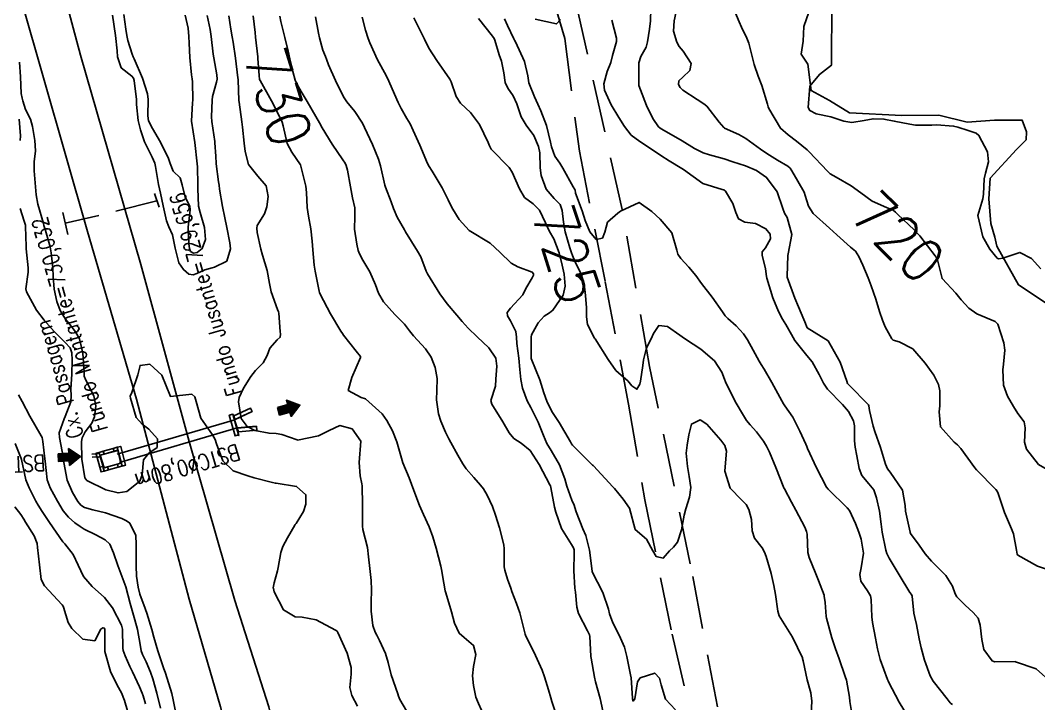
# Model space of a CAD drawing. Header units: metres. Extents: x 298520 to 308411, y 7433745 to 7450750.
# Drawn here: x 298852 to 298948.1, y 7450250.2 to 7450314.7 of the extents above; entities that cross this region are included whole.
import ezdxf
from ezdxf.enums import TextEntityAlignment as Align

# ---------------------------------------------------------------- set-up
doc = ezdxf.new("R2010")
doc.units = ezdxf.units.M
doc.header["$LTSCALE"] = 10
for name, pattern in [('CONTINUO', [0]), ('DASHED', [0.75, 0.5, -0.25]), ('TRACEJADO', [8.7, 8, -0.7])]:
    doc.linetypes.add(name, pattern=pattern)
for name, color, linetype in [('BUEIRO', 151, 'Continuous'), ('CAIXA', 45, 'Continuous'), ('Cotas', 45, 'Continuous'), ('Curvas de Nivel 1m', 11, 'Continuous'), ('Curvas de Nivel 5m', 15, 'Continuous'), ('Hidrografia', 140, 'Continuous'), ('Linha Férrea', 251, 'TRACKS'), ('Pórtico', 62, 'Continuous'), ('TEXTO', 45, 'Continuous'), ('TUBO', 45, 'Continuous'), ('Vias Secundárias', 230, 'DASHED')]:
    doc.layers.add(name, color=color, linetype=linetype)
doc.styles.add('ROMANS', font='romans', dxfattribs={"height": 0.2})
doc.styles.add('Style-STANDARD', font='STANDARD.shx')
doc.linetypes.add('TRACKS', pattern='A,0.15,[130,ltypeshp.shx,S=0.25,R=0,X=0,Y=0],0.15', length=0.3)

msp = doc.modelspace()

# ---------------------------------------------------------------- hatches: boundary and pattern name
at = {"layer": 'TEXTO'}
for points in [[(298876.283, 7450278.17), (298877.256, 7450278.456), (298877.135, 7450278.869), (298878.4, 7450278.407), (298877.586, 7450277.335), (298877.465, 7450277.747), (298876.491, 7450277.461)], [(298855.578, 7450273.819), (298856.591, 7450273.878), (298856.566, 7450274.307), (298857.694, 7450273.572), (298856.658, 7450272.711), (298856.633, 7450273.14), (298855.62, 7450273.082)]]:
    msp.add_hatch(color=256, dxfattribs=at).paths.add_polyline_path(points)

# ---------------------------------------------------------------- linework, layer by layer
at = {"layer": 'BUEIRO', "linetype": 'TRACEJADO', "flags": 128}
for points in [[(298858.766, 7450273.784), (298859.507, 7450273.833)], [(298858.786, 7450273.484), (298859.527, 7450273.534)]]:
    msp.add_lwpolyline(points, dxfattribs=at)
at = {"layer": 'BUEIRO', "linetype": 'CONTINUO'}
for points in [[(298872.623, 7450275.587, 731.791), (298872.076, 7450277.547, 731.788), (298871.739, 7450277.441, 731.779), (298872.285, 7450275.502, 731.764)], [(298873.883, 7450277.805, 730.538), (298873.733, 7450278.121, 730.538), (298872.174, 7450277.381, 731.454), (298872.269, 7450277.038, 731.454)], [(298874.301, 7450276.388, 730.321), (298872.492, 7450276.22, 731.441), (298872.593, 7450275.878, 731.438), (298874.333, 7450276.04, 730.321)]]:
    msp.add_polyline3d(points, close=True, dxfattribs=at)
for points in [[(298872.076, 7450277.547, 731.788), (298872.088, 7450277.539, 731.379), (298872.65, 7450275.526, 731.388), (298872.623, 7450275.587, 731.791)], [(298874.298, 7450276.418, 729.851), (298872.477, 7450276.249, 729.656), (298872.244, 7450277.017, 729.658), (298873.889, 7450277.793, 730.019), (298873.883, 7450277.805, 730.538)], [(298874.298, 7450276.418, 729.851), (298874.301, 7450276.388, 730.321)]]:
    msp.add_polyline3d(points, dxfattribs=at)
at = {"layer": 'CAIXA', "linetype": 'CONTINUO'}
for points in [[(298861.228, 7450274.148, 731.809), (298861.158, 7450274.424, 731.805), (298860.793, 7450274.321, 731.814), (298860.869, 7450274.05, 731.814)], [(298861.615, 7450272.657, 732), (298861.945, 7450272.742, 732.001), (298861.492, 7450274.51, 731.996), (298861.162, 7450274.425, 732.003)], [(298859.554, 7450273.551, 732.043), (298859.445, 7450273.941, 732.044), (298859.152, 7450273.859, 732.043), (298859.261, 7450273.469, 732.043)], [(298861.221, 7450274.136, 730.069), (298859.561, 7450273.686, 730.123), (298859.918, 7450272.493, 730.12), (298861.507, 7450272.941, 730.061)], [(298859.932, 7450272.183, 732.058), (298859.808, 7450272.626, 732.055), (298859.519, 7450272.545, 732.055), (298859.643, 7450272.102, 732.055)]]:
    msp.add_polyline3d(points, close=True, dxfattribs=at)
for points in [[(298859.519, 7450272.545, 732.055), (298859.261, 7450273.469, 732.043)], [(298859.451, 7450273.943, 731.823), (298859.84, 7450274.053, 731.82), (298859.914, 7450273.789, 731.82), (298859.517, 7450273.684, 731.823)], [(298859.856, 7450272.473, 732.058), (298859.554, 7450273.551, 732.043)], [(298859.84, 7450274.053, 731.82), (298860.793, 7450274.321, 731.814)], [(298859.914, 7450273.789, 731.82), (298860.869, 7450274.05, 731.814)], [(298859.856, 7450272.473, 731.798), (298860.241, 7450272.582, 731.77), (298860.322, 7450272.293, 731.77), (298859.937, 7450272.185, 731.792)], [(298860.241, 7450272.582, 731.77), (298861.179, 7450272.846, 731.788)], [(298860.322, 7450272.293, 731.77), (298861.26, 7450272.557, 731.788)], [(298861.608, 7450272.655, 731.792), (298861.26, 7450272.557, 731.788), (298861.179, 7450272.846, 731.788), (298861.527, 7450272.944, 731.792)]]:
    msp.add_polyline3d(points, dxfattribs=at)
at = {"layer": 'Curvas de Nivel 1m', "flags": 128}
for points, elevation in [([(298911.511, 7450315.79), (298911.507, 7450314.671), (298911.399, 7450313.878), (298911.202, 7450312.674), (298911.077, 7450312.186), (298910.579, 7450311.282), (298910.401, 7450310.683), (298910.391, 7450308.837), (298910.392, 7450308.682), (298910.403, 7450308.544), (298910.538, 7450308.138), (298911.109, 7450306.674), (298911.724, 7450305.448), (298912.252, 7450304.662), (298912.491, 7450304.456), (298913.651, 7450303.809), (298914.48, 7450303.323), (298915.662, 7450302.618), (298916.469, 7450302.205), (298917.071, 7450302), (298918.463, 7450301.623), (298919.251, 7450301.368), (298920.457, 7450300.967), (298921.496, 7450300.55), (298922.443, 7450299.884), (298923.442, 7450298.53), (298923.994, 7450296.938), (298924.156, 7450296.522), (298924.397, 7450296.1), (298924.84, 7450294.513), (298924.502, 7450292.665), (298924.462, 7450292.518), (298924.388, 7450290.573), (298924.373, 7450290.519), (298924.38, 7450290.471), (298925.108, 7450288.508), (298925.458, 7450287.666), (298925.97, 7450286.495), (298926.049, 7450286.262), (298926.275, 7450285.697), (298928.263, 7450284.47), (298929.405, 7450282.458), (298930.019, 7450280.648), (298930.103, 7450280.451), (298930.211, 7450280.313), (298932.057, 7450278.422), (298932.1, 7450278.339), (298932.178, 7450277.884), (298932.501, 7450276.417), (298932.667, 7450275.905), (298933.209, 7450274.409), (298933.69, 7450272.834), (298933.868, 7450272.402), (298934.11, 7450272.088), (298935.282, 7450270.388), (298935.53, 7450268.927), (298935.554, 7450268.385), (298936.005, 7450266.419), (298936.011, 7450266.38), (298936.042, 7450266.298), (298936.844, 7450265.181), (298937.412, 7450264.359), (298938.013, 7450263.677), (298939.36, 7450262.336), (298939.983, 7450261.334), (298940.25, 7450260.601), (298940.422, 7450260.323), (298941.196, 7450259.543), (298941.958, 7450258.851), (298942.431, 7450258.295), (298942.605, 7450257.632), (298942.768, 7450256.292), (298942.967, 7450255.348), (298943.734, 7450254.283), (298943.902, 7450254.208), (298943.982, 7450254.199), (298945.902, 7450254.204), (298945.96, 7450254.201), (298947.893, 7450253.538), (298949.37, 7450252.215)], 722), ([(298928.643, 7450316.47), (298928.615, 7450314.47), (298928.593, 7450312.47), (298928.573, 7450310.47), (298927.441, 7450309.6), (298926.543, 7450308.49), (298926.38, 7450306.492), (298926.518, 7450306.194), (298927.119, 7450305.879), (298928.51, 7450305.6), (298929.751, 7450305.204), (298930.502, 7450305.069), (298931.664, 7450305.27), (298932.508, 7450305.425), (298933.533, 7450305.384), (298934.505, 7450305.201), (298935.969, 7450304.91), (298936.5, 7450304.828), (298938.047, 7450304.807), (298938.5, 7450304.844), (298940.1, 7450304.733), (298940.498, 7450304.639), (298941.476, 7450304.315), (298942.245, 7450304.059), (298942.488, 7450303.848), (298943.311, 7450302.292), (298943.388, 7450301.366), (298943.104, 7450300.293), (298943.001, 7450299.738), (298942.918, 7450298.295), (298942.858, 7450297.856), (298942.403, 7450296.3), (298942.851, 7450294.295), (298943.52, 7450293.129), (298944.222, 7450292.281), (298944.352, 7450292.214), (298944.744, 7450292.274), (298946.358, 7450292.808), (298947.459, 7450292.239), (298948.343, 7450291.271)], 719), ([(298869.663, 7450315.17), (298869.924, 7450313.845), (298870.025, 7450313.166), (298870.218, 7450311.522), (298870.265, 7450311.163), (298870.549, 7450309.555), (298870.584, 7450309.159), (298870.54, 7450308.875), (298870.164, 7450307.527), (298870.121, 7450307.164), (298870.061, 7450305.611), (298870.075, 7450305.164), (298870.373, 7450303.263), (298870.388, 7450303.161), (298870.46, 7450301.888), (298870.495, 7450301.201), (298870.502, 7450301.159), (298870.735, 7450299.455), (298870.772, 7450299.155), (298870.818, 7450298.763), (298871.085, 7450297.15), (298871.317, 7450296.071), (298871.497, 7450295.149), (298871.797, 7450293.71), (298871.866, 7450293.145), (298871.501, 7450291.989), (298870.335, 7450291.405), (298870.132, 7450291.365), (298869.424, 7450291.169), (298868.677, 7450290.829), (298868.328, 7450290.696), (298867.911, 7450290.769), (298867.407, 7450291.194), (298866.968, 7450291.829), (298866.636, 7450293.206), (298866.372, 7450294.476), (298866.028, 7450295.214), (298865.818, 7450295.786), (298865.495, 7450297.219), (298865.246, 7450298.397), (298865.058, 7450299.224), (298864.767, 7450300.909), (298864.7, 7450301.228), (298864.459, 7450301.789), (298863.723, 7450303.237), (298863.36, 7450304.371), (298863.149, 7450305.244), (298862.99, 7450306.774), (298862.977, 7450307.245), (298862.755, 7450309.043), (298862.697, 7450309.249), (298862.555, 7450309.44), (298861.527, 7450310.23), (298861.186, 7450311.271), (298861.14, 7450311.833), (298861.003, 7450313.274), (298860.723, 7450315.177)], 732), ([(298867.583, 7450315.196), (298867.842, 7450313.954), (298867.929, 7450313.19), (298867.962, 7450312.564), (298868.028, 7450311.188), (298868.159, 7450309.576), (298868.221, 7450309.185), (298868.255, 7450308.899), (298868.287, 7450307.184), (298868.268, 7450306.931), (298868.182, 7450305.185), (298868.473, 7450303.18), (298868.718, 7450301.177), (298868.739, 7450300.889), (298868.768, 7450299.177), (298868.774, 7450298.83), (298868.845, 7450297.176), (298868.985, 7450296.586), (298869.408, 7450295.17), (298869.5, 7450294.035), (298869.184, 7450293.172), (298868.709, 7450292.817), (298868.349, 7450292.754), (298868.064, 7450292.898), (298867.972, 7450293.186), (298867.919, 7450293.627), (298867.864, 7450295.188), (298868.052, 7450296.838), (298868.006, 7450297.186), (298867.572, 7450298.036), (298867.306, 7450299.197), (298867.088, 7450299.848), (298866.445, 7450300.463), (298866.151, 7450301.213), (298865.99, 7450301.683), (298865.25, 7450303.222), (298864.492, 7450304.488), (298864.123, 7450305.234), (298864.052, 7450305.69), (298864.074, 7450307.234), (298864.007, 7450307.759), (298863.545, 7450309.24), (298862.755, 7450311.064), (298862.676, 7450311.249), (298862.576, 7450311.516), (298862.149, 7450312.817), (298862.071, 7450313.258), (298861.986, 7450313.876), (298861.777, 7450315.263)], 733), ([(298871.681, 7450315.144), (298871.885, 7450313.86), (298872.009, 7450313.139), (298872.092, 7450312.642), (298872.309, 7450311.134), (298872.545, 7450309.281), (298872.565, 7450309.13), (298872.568, 7450309.104), (298872.652, 7450307.129), (298872.666, 7450306.984), (298872.924, 7450305.126), (298872.98, 7450304.641), (298873.153, 7450303.123), (298873.248, 7450302.339), (298873.562, 7450301.119), (298874.442, 7450300.009), (298875.227, 7450299.102), (298875.421, 7450298.097), (298875.282, 7450297.101), (298875.046, 7450296.454), (298874.385, 7450295.336), (298874.333, 7450295.111), (298874.376, 7450294.679), (298874.728, 7450293.106), (298874.887, 7450292.566), (298875.327, 7450291.1), (298875.535, 7450289.883), (298875.693, 7450289.096), (298876.288, 7450287.413), (298876.385, 7450287.189), (298876.415, 7450287.088), (298876.538, 7450285.358), (298876.568, 7450285.085), (298876.541, 7450284.804), (298876.255, 7450284.563), (298875.561, 7450283.779), (298875.315, 7450283.099), (298874.942, 7450282.387), (298874.218, 7450281.664), (298873.78, 7450281.116), (298873.09, 7450280.015), (298872.674, 7450279.133), (298872.601, 7450278.72), (298872.848, 7450277.13), (298873.423, 7450276.389), (298874.152, 7450276.011), (298875.498, 7450275.748), (298876.149, 7450275.719), (298876.7, 7450275.633), (298878.143, 7450275.119), (298878.185, 7450275.111), (298880.148, 7450275.514), (298881.179, 7450276.004), (298882.157, 7450276.469), (298883.327, 7450276.175), (298884.143, 7450274.99), (298884.004, 7450272.992), (298884.104, 7450271.723), (298884.261, 7450270.988), (298884.289, 7450270.79), (298884.3, 7450268.988), (298884.298, 7450268.759), (298884.303, 7450266.987), (298884.357, 7450266.669), (298884.771, 7450264.983), (298884.892, 7450264.103), (298885, 7450262.98), (298885.119, 7450261.846), (298885.158, 7450260.978), (298885.143, 7450259.797), (298885.143, 7450258.978), (298885.297, 7450257.611), (298885.52, 7450256.976), (298885.653, 7450256.707), (298885.915, 7450256.189), (298886.488, 7450254.964), (298886.723, 7450254.133), (298887.022, 7450252.959), (298887.636, 7450251.173), (298887.716, 7450250.951), (298887.85, 7450250.647), (298888.451, 7450249.553)], 731), ([(298876.501, 7450315.091), (298876.616, 7450314.603), (298876.991, 7450313.084), (298877.295, 7450311.795), (298877.462, 7450311.077), (298877.751, 7450309.876), (298877.968, 7450309.069), (298878.136, 7450308.663), (298878.532, 7450307.976), (298879.086, 7450307.054), (298879.91, 7450305.645), (298880.239, 7450305.043), (298880.496, 7450304.557), (298881.435, 7450303.03), (298882.458, 7450301.548), (298882.669, 7450301.231), (298882.769, 7450301.015), (298882.886, 7450300.574), (298883.178, 7450299.009), (298883.375, 7450297.968), (298883.573, 7450297.002), (298883.598, 7450296.205), (298883.558, 7450295.002), (298883.772, 7450293.588), (298883.914, 7450292.997), (298884.026, 7450292.671), (298884.344, 7450292.087), (298885, 7450290.983), (298885.532, 7450289.767), (298885.823, 7450288.975), (298886.3, 7450288.138), (298887.369, 7450286.959), (298888.274, 7450286.028), (298888.744, 7450285.419), (298889.129, 7450284.937), (298890.245, 7450283.699), (298890.78, 7450282.915), (298891.171, 7450281.963), (298891.362, 7450280.909), (298891.323, 7450279.787), (298891.293, 7450278.909), (298891.49, 7450277.59), (298891.698, 7450276.905), (298892.152, 7450275.851), (298892.47, 7450275.219), (298892.648, 7450274.892), (298893.313, 7450273.694), (298893.796, 7450272.875), (298893.912, 7450272.674), (298894.108, 7450272.403), (298894.822, 7450271.591), (298895.458, 7450270.86), (298895.733, 7450270.499), (298896.083, 7450269.904), (298896.566, 7450268.845), (298896.872, 7450268.03), (298897.237, 7450266.838), (298897.639, 7450265.222), (298897.685, 7450264.833), (298897.695, 7450263.144), (298897.73, 7450262.833), (298897.99, 7450261.991), (298898.302, 7450261.151), (298898.421, 7450260.823), (298898.848, 7450259.703), (298899.166, 7450258.812), (298899.568, 7450257.166), (298899.657, 7450256.804), (298899.734, 7450256.616), (298899.918, 7450256.265), (298900.643, 7450254.793), (298901.263, 7450253.412), (298901.497, 7450252.784), (298901.864, 7450251.538), (298902.077, 7450250.778), (298902.173, 7450250.453), (298902.747, 7450248.771)], 729), ([(298879.868, 7450315.048), (298880.164, 7450313.48), (298880.241, 7450313.044), (298880.581, 7450311.894), (298880.819, 7450311.28), (298880.901, 7450311.035), (298881.093, 7450310.507), (298881.759, 7450309.028), (298882.528, 7450307.491), (298882.697, 7450307.189), (298882.83, 7450307.015), (298883.601, 7450306.091), (298884.296, 7450304.993), (298884.497, 7450304.607), (298885.266, 7450302.982), (298885.816, 7450301.62), (298886.015, 7450300.974), (298886.425, 7450299.139), (298886.469, 7450298.969), (298887.017, 7450297.569), (298887.247, 7450296.957), (298887.575, 7450296.133), (298888.265, 7450294.942), (298888.38, 7450294.757), (298889.514, 7450292.928), (298889.802, 7450292.383), (298890.334, 7450291.048), (298890.388, 7450290.919), (298890.455, 7450290.795), (298891.623, 7450288.907), (298892.299, 7450287.963), (298893.219, 7450286.886), (298893.706, 7450286.308), (298894.271, 7450285.65), (298895.135, 7450284.861), (298896.248, 7450283.824), (298896.881, 7450282.844), (298896.989, 7450282.078), (298896.907, 7450280.843), (298896.865, 7450280.185), (298896.436, 7450278.848), (298896.531, 7450278.504), (298897.56, 7450276.836), (298898.153, 7450275.789), (298898.58, 7450275.256), (298899.297, 7450274.813), (298900.133, 7450274.13), (298900.972, 7450272.791), (298902.003, 7450270.872), (298902.049, 7450270.78), (298902.091, 7450270.622), (298902.437, 7450268.776), (298902.544, 7450268.297), (298903.097, 7450266.769), (298904.028, 7450265.258), (298904.223, 7450264.955), (298904.287, 7450264.756), (298904.299, 7450264.475), (298904.248, 7450262.756), (298904.361, 7450261.138), (298904.413, 7450260.753), (298904.539, 7450259.331), (298904.696, 7450258.749), (298905.553, 7450257.111), (298905.724, 7450256.733), (298905.754, 7450256.565), (298905.868, 7450254.731), (298905.87, 7450254.698), (298905.901, 7450254.54), (298906.197, 7450252.727), (298906.302, 7450252.3), (298906.742, 7450250.721), (298906.986, 7450249.574)], 728), ([(298884.278, 7450314.993), (298884.605, 7450313.775), (298884.845, 7450312.987), (298885.009, 7450312.566), (298885.742, 7450310.978), (298886.551, 7450309.486), (298886.802, 7450308.966), (298887.323, 7450307.75), (298887.665, 7450306.953), (298887.947, 7450306.378), (298888.508, 7450305.445), (298888.8, 7450304.937), (298889.104, 7450304.323), (298889.719, 7450302.928), (298890.456, 7450301.192), (298890.602, 7450300.919), (298890.876, 7450300.486), (298891.825, 7450298.906), (298892.412, 7450297.778), (298892.695, 7450297.185), (298892.842, 7450296.893), (298893.435, 7450295.926), (298894.383, 7450294.87), (298896.365, 7450293.674), (298897.283, 7450292.841), (298898.343, 7450291.79), (298898.957, 7450291.439), (298900.334, 7450290.94), (298900.45, 7450290.799), (298900.454, 7450290.676), (298900.327, 7450290.422), (298899.725, 7450289.396), (298899.45, 7450288.813), (298898.29, 7450287.552), (298897.972, 7450287.149), (298898.012, 7450286.833), (298898.278, 7450286.358), (298898.797, 7450285.351), (298898.836, 7450284.821), (298898.868, 7450284.207), (298899.058, 7450282.818), (298899.16, 7450281.753), (298899.255, 7450280.814), (298899.4, 7450280.008), (298899.849, 7450278.805), (298900.184, 7450278.187), (298900.9, 7450276.793), (298901.404, 7450275.534), (298901.724, 7450274.784), (298902.133, 7450274.116), (298902.911, 7450272.772), (298903.417, 7450271.449), (298903.61, 7450270.765), (298904.08, 7450269.425), (298904.294, 7450268.975), (298904.366, 7450268.756), (298904.475, 7450268.346), (298905.115, 7450266.744), (298905.392, 7450266.096), (298905.751, 7450264.734), (298905.974, 7450262.75), (298905.974, 7450262.73), (298905.977, 7450262.715), (298905.992, 7450262.676), (298907.004, 7450260.72), (298907.53, 7450259.141), (298907.636, 7450258.713), (298907.94, 7450257.852), (298908.538, 7450256.704), (298909.038, 7450255.572), (298909.255, 7450254.696), (298909.611, 7450252.967), (298909.654, 7450252.692), (298909.796, 7450250.748), (298909.803, 7450250.691), (298909.851, 7450250.49), (298910.006, 7450250.688), (298910.261, 7450252.301), (298910.521, 7450252.68), (298911.888, 7450253.131), (298912.342, 7450252.655), (298912.507, 7450252.02), (298912.899, 7450250.65), (298913.843, 7450249.645)], 727), ([(298889.143, 7450314.935), (298889.714, 7450313.821), (298890.149, 7450312.924), (298890.585, 7450312.092), (298891.325, 7450310.912), (298892.547, 7450309.161), (298892.674, 7450308.898), (298893.163, 7450307.524), (298893.576, 7450306.884), (298894.072, 7450306.43), (298894.514, 7450306.011), (298895.347, 7450304.862), (298896.163, 7450303.168), (298896.29, 7450302.852), (298896.47, 7450302.543), (298898.148, 7450300.833), (298898.446, 7450300.387), (298899.115, 7450298.82), (298899.595, 7450297.992), (298900.409, 7450297.398), (298901.028, 7450296.794), (298901.584, 7450295.595), (298901.97, 7450294.784), (298902.372, 7450294.083), (298902.887, 7450292.772), (298903.167, 7450291.593), (298903.337, 7450290.765), (298903.445, 7450289.634), (298903.237, 7450288.766), (298902.289, 7450287.353), (298901.969, 7450287.101), (298901.447, 7450286.788), (298900.907, 7450286.163), (298900.265, 7450285.027), (298900.233, 7450284.8), (298900.233, 7450282.8), (298901.037, 7450280.792), (298901.428, 7450279.56), (298901.696, 7450278.785), (298902.178, 7450277.794), (298902.878, 7450276.773), (298903.951, 7450274.956), (298904.053, 7450274.761), (298904.141, 7450274.611), (298906.019, 7450272.731), (298906.075, 7450272.693), (298906.112, 7450272.662), (298907.95, 7450270.711), (298908.091, 7450270.527), (298908.902, 7450269.518), (298909.522, 7450268.688), (298910.043, 7450266.68), (298911.117, 7450265.757), (298911.705, 7450264.665), (298912.015, 7450264.128), (298912.691, 7450263.975), (298913.291, 7450264.647), (298913.66, 7450265.011), (298914.031, 7450265.473), (298914.427, 7450266.634), (298914.676, 7450268.019), (298914.823, 7450268.629), (298915.173, 7450269.713), (298915.301, 7450270.622), (298915.157, 7450271.678), (298914.983, 7450272.627), (298914.875, 7450273.885), (298914.955, 7450274.628), (298915.123, 7450275.596), (298915.352, 7450276.622), (298916.167, 7450277.003), (298916.808, 7450276.604), (298918.148, 7450275.09), (298918.506, 7450274.586), (298918.659, 7450274.061), (298918.547, 7450272.586), (298918.524, 7450272.17), (298919.026, 7450270.581), (298920.082, 7450269.476), (298920.537, 7450269.022), (298920.78, 7450268.559), (298921.015, 7450267.599), (298921.08, 7450266.554), (298921.326, 7450265.841), (298922.027, 7450264.952), (298922.268, 7450264.538), (298922.427, 7450264.126), (298922.874, 7450262.531), (298923.133, 7450261.377), (298923.294, 7450260.527), (298923.515, 7450258.967), (298923.646, 7450258.523), (298923.946, 7450258.03), (298924.899, 7450256.51), (298925.828, 7450254.576), (298925.855, 7450254.5), (298925.9, 7450254.274), (298926.289, 7450252.494), (298926.636, 7450251.264), (298926.736, 7450250.487), (298926.662, 7450249.308)], 726), ([(298897.704, 7450314.834), (298897.993, 7450314.215), (298898.594, 7450312.95), (298898.657, 7450312.819), (298898.742, 7450312.668), (298899.613, 7450310.81), (298899.902, 7450309.457), (298900.009, 7450308.805), (298900.53, 7450307.485), (298900.866, 7450306.797), (298901.144, 7450306.166), (298901.667, 7450304.788), (298902.059, 7450303.205), (298902.154, 7450302.783), (298902.464, 7450301.898), (298902.925, 7450301.24), (298903.227, 7450300.768), (298904.186, 7450298.994), (298904.355, 7450298.751), (298904.374, 7450298.703), (298904.42, 7450298.415), (298905.058, 7450296.743), (298905.316, 7450295.819), (298905.769, 7450294.736), (298906.373, 7450294.039), (298906.951, 7450294.148), (298907.186, 7450294.722), (298907.449, 7450295.663), (298908.401, 7450296.509), (298908.647, 7450296.706), (298910.411, 7450297.522), (298911.629, 7450296.668), (298912.396, 7450295.932), (298913.505, 7450294.649), (298913.995, 7450293.007), (298914.072, 7450292.643), (298914.349, 7450292.23), (298915.126, 7450291.414), (298915.758, 7450290.619), (298916.322, 7450289.873), (298917.318, 7450288.6), (298918.289, 7450287.215), (298918.536, 7450286.837), (298918.78, 7450286.583), (298919.588, 7450285.882), (298920.268, 7450285.115), (298920.653, 7450284.556), (298921.196, 7450283.603), (298921.742, 7450282.545), (298921.937, 7450282.251), (298922.226, 7450281.805), (298922.951, 7450280.533), (298923.899, 7450278.811), (298924.061, 7450278.521), (298924.181, 7450278.342), (298924.915, 7450277.253), (298925.317, 7450276.503), (298925.598, 7450275.939), (298926.145, 7450274.722), (298926.241, 7450274.489), (298926.312, 7450274.317), (298927.156, 7450272.48), (298928.095, 7450270.673), (298928.25, 7450270.468), (298930.067, 7450268.722), (298930.265, 7450268.447), (298930.856, 7450267.243), (298931.151, 7450266.433), (298931.372, 7450265.766), (298931.611, 7450264.426), (298931.367, 7450263.065), (298931.243, 7450262.431), (298931.348, 7450261.791), (298931.978, 7450260.884), (298932.253, 7450260.417), (298932.311, 7450260.075), (298932.394, 7450258.416), (298932.462, 7450257.898), (298932.737, 7450256.412), (298932.925, 7450255.398), (298933.181, 7450254.407), (298933.875, 7450252.507), (298933.918, 7450252.4), (298933.96, 7450252.311), (298934.968, 7450250.389), (298935.839, 7450248.949)], 724), ([(298900.613, 7450314.8), (298902.609, 7450314.361), (298903.013, 7450314.774)], 723), ([(298907.83, 7450314.718), (298908.295, 7450313.014), (298908.28, 7450312.713), (298907.913, 7450311.383), (298907.738, 7450310.718), (298907.417, 7450309.865), (298907.078, 7450308.725), (298907.159, 7450308.101), (298907.782, 7450306.717), (298908.505, 7450305.536), (298909.035, 7450304.702), (298909.666, 7450303.873), (298910.479, 7450303.274), (298911.394, 7450302.671), (298912.466, 7450301.941), (298913.265, 7450301.452), (298914.454, 7450300.739), (298914.603, 7450300.628), (298916.433, 7450299.313), (298918.259, 7450298.758), (298918.425, 7450298.701), (298918.567, 7450298.588), (298919.263, 7450297.429), (298919.551, 7450296.573), (298919.793, 7450295.965), (298920.394, 7450295.676), (298921.419, 7450295.523), (298922.388, 7450295.04), (298922.802, 7450294.536), (298922.808, 7450294.105), (298922.363, 7450293.236), (298922.047, 7450292.853), (298922.047, 7450292.543), (298922.34, 7450291.251), (298922.446, 7450290.539), (298922.474, 7450290.395), (298923.053, 7450288.532), (298923.566, 7450287.251), (298923.938, 7450286.523), (298924.278, 7450286.01), (298924.816, 7450285.06), (298925.117, 7450284.507), (298926.242, 7450283.08), (298926.757, 7450282.485), (298927.417, 7450281.282), (298927.816, 7450280.474), (298928.205, 7450279.924), (298929.614, 7450278.456), (298930.176, 7450277.796), (298930.649, 7450276.924), (298930.735, 7450276.441), (298930.745, 7450275.037), (298930.806, 7450274.44), (298930.958, 7450273.611), (298931.174, 7450272.434), (298931.429, 7450271.753), (298932.099, 7450270.991), (298932.588, 7450270.415), (298932.837, 7450269.657), (298933.103, 7450268.41), (298933.274, 7450267.185), (298933.373, 7450266.407), (298933.694, 7450264.736), (298933.794, 7450264.402), (298934.016, 7450263.962), (298934.977, 7450262.39), (298935.977, 7450260.74), (298936.124, 7450260.528), (298936.185, 7450260.377), (298936.354, 7450258.772), (298936.442, 7450258.373), (298936.598, 7450257.715), (298936.845, 7450256.366), (298937.052, 7450255.501), (298937.346, 7450254.358), (298937.88, 7450252.853), (298938.173, 7450252.347), (298939.505, 7450250.685), (298939.79, 7450250.331), (298939.852, 7450250.265), (298940.014, 7450250.166)], 723), ([(298913.872, 7450315.394), (298913.714, 7450314.643), (298913.655, 7450313.696), (298913.982, 7450312.639), (298914.201, 7450312.248), (298914.585, 7450311.806), (298915.323, 7450310.622), (298915.202, 7450309.985), (298914.554, 7450309.343), (298914.177, 7450309.007), (298914.137, 7450308.636), (298914.28, 7450308.374), (298914.538, 7450308.114), (298915.912, 7450307.233), (298916.525, 7450306.841), (298916.802, 7450306.607), (298917.986, 7450305.11), (298918.411, 7450304.591), (298918.492, 7450304.536), (298919.843, 7450303.926), (298920.483, 7450303.553), (298921.865, 7450302.546), (298922.469, 7450302.141), (298923.479, 7450301.514), (298924.457, 7450300.942), (298924.684, 7450300.745), (298924.844, 7450300.514), (298925.4, 7450299.544), (298925.986, 7450298.497), (298926.107, 7450298.182), (298926.41, 7450297.173), (298926.851, 7450296.486), (298928.382, 7450295.093), (298929.081, 7450294.463), (298930.362, 7450293.314), (298930.83, 7450292.915), (298931.171, 7450292.438), (298931.527, 7450291.614), (298932.024, 7450290.425), (298932.322, 7450289.661), (298932.76, 7450288.415), (298933.108, 7450287.229), (298933.38, 7450286.409), (298933.657, 7450285.787), (298934.266, 7450284.665), (298934.411, 7450284.544), (298934.974, 7450284.389), (298936.253, 7450283.7), (298937.404, 7450282.358), (298938.222, 7450281.218), (298938.684, 7450280.345), (298938.81, 7450279.738), (298938.811, 7450278.344), (298938.749, 7450277.773), (298938.852, 7450276.343), (298940.149, 7450274.9), (298940.471, 7450274.65), (298940.778, 7450274.32), (298942.116, 7450272.487), (298942.276, 7450272.298), (298944.095, 7450270.444), (298944.216, 7450270.279), (298944.298, 7450270.069), (298944.895, 7450268.272), (298945.566, 7450266.747), (298945.751, 7450266.263), (298946.028, 7450264.731), (298946.099, 7450264.334), (298946.158, 7450264.258), (298948.008, 7450263.22), (298949.511, 7450262.704)], 721), ([(298851.937, 7450310.75), (298852.027, 7450309.378), (298852.098, 7450307.808), (298852.175, 7450307.375), (298852.243, 7450307.097), (298852.512, 7450306.284), (298852.962, 7450305.365), (298853.17, 7450304.686), (298853.393, 7450303.361), (298853.441, 7450302.382), (298853.331, 7450301.361), (298853.306, 7450300.499), (298853.411, 7450299.36), (298853.52, 7450298.255), (298853.679, 7450297.357), (298854.188, 7450295.548), (298854.241, 7450295.351), (298854.376, 7450294.879), (298854.84, 7450293.345), (298854.935, 7450292.756), (298855.07, 7450291.343), (298855.126, 7450290.541), (298855.207, 7450289.341), (298855.451, 7450288.183), (298855.761, 7450287.335), (298856.275, 7450286.509), (298856.811, 7450285.865), (298857.213, 7450285.316), (298857.597, 7450284.65), (298857.913, 7450283.305), (298858.052, 7450281.466), (298858.05, 7450281.302), (298858.056, 7450281.147), (298858.207, 7450280.747), (298858.958, 7450279.292), (298859.129, 7450278.34), (298859.026, 7450277.291), (298858.755, 7450276.696), (298858.149, 7450275.872), (298857.861, 7450275.304), (298857.802, 7450274.968), (298857.815, 7450273.305), (298858.097, 7450271.558), (298858.301, 7450271.298), (298860.084, 7450270.416), (298861.234, 7450270.116), (298862.083, 7450270.263), (298863.284, 7450271.242), (298863.512, 7450271.829), (298863.651, 7450273.237), (298864.129, 7450273.859), (298864.946, 7450274.41), (298864.955, 7450275.222), (298864.152, 7450276.151), (298863.514, 7450276.598), (298862.953, 7450277.248), (298862.401, 7450279.046), (298862.397, 7450279.257), (298862.549, 7450279.607), (298863.091, 7450281.247), (298863.32, 7450282.146), (298864.228, 7450282.252), (298865.364, 7450281.218), (298866.193, 7450279.21), (298868.195, 7450279.432), (298868.472, 7450279.177), (298868.608, 7450278.754), (298869.063, 7450277.171), (298870.147, 7450275.612), (298870.394, 7450275.157), (298870.543, 7450274.752), (298871.121, 7450273.15), (298872.109, 7450272.216), (298873.494, 7450271.727), (298874.099, 7450271.53), (298875.821, 7450271.093), (298876.092, 7450271.039), (298876.152, 7450271.03), (298878.09, 7450270.74), (298878.974, 7450269.948), (298878.959, 7450269.057), (298878.747, 7450268.375), (298878.045, 7450267.229), (298877.969, 7450267.146), (298877.909, 7450267.071), (298877.223, 7450265.886), (298876.794, 7450265.082), (298876.602, 7450264.499), (298876.345, 7450263.087), (298876.3, 7450262.786), (298875.981, 7450261.642), (298875.891, 7450261.174), (298875.901, 7450261.091), (298875.97, 7450260.783), (298876.846, 7450259.081), (298877.943, 7450258.427), (298878.617, 7450258.386), (298879.94, 7450258.146), (298881.773, 7450257.174), (298881.924, 7450257.068), (298881.953, 7450257.02), (298881.983, 7450256.958), (298882.858, 7450255.01), (298883.237, 7450253.659), (298883.228, 7450253.007), (298883.102, 7450251.77), (298883.298, 7450251.006), (298883.843, 7450250.014)], 732), ([(298851.906, 7450305.379), (298852.037, 7450303.819), (298852.004, 7450303.377)], 733), ([(298851.987, 7450296.964), (298852.387, 7450295.743), (298852.488, 7450295.369), (298852.509, 7450295.241), (298852.557, 7450293.368), (298852.571, 7450293.156), (298852.763, 7450291.366), (298852.753, 7450290.941), (298852.538, 7450289.368), (298852.588, 7450289.088), (298853.542, 7450287.357), (298854.274, 7450286.434), (298855.209, 7450285.341), (298856.253, 7450284.297), (298856.723, 7450283.799), (298856.871, 7450283.321), (298856.911, 7450282.642), (298856.886, 7450281.32), (298856.776, 7450279.898), (298856.798, 7450279.321), (298856.791, 7450278.714), (298856.262, 7450277.329), (298856.161, 7450277.123), (298855.693, 7450275.789), (298855.719, 7450275.334), (298856.079, 7450273.375), (298856.088, 7450273.33), (298856.118, 7450272.989), (298856.438, 7450271.325), (298856.937, 7450270.173), (298857.454, 7450269.309), (298857.727, 7450268.963), (298858.065, 7450268.741), (298858.843, 7450268.511), (298860.057, 7450268.248), (298861.592, 7450267.723), (298862.047, 7450267.503), (298862.357, 7450267.255), (298862.903, 7450266.118), (298862.957, 7450265.246), (298862.948, 7450264.182), (298862.938, 7450263.246), (298862.976, 7450262.257), (298863.125, 7450261.243), (298863.304, 7450260.578), (298863.805, 7450259.232), (298863.843, 7450259.123), (298863.948, 7450258.771), (298864.437, 7450257.225), (298864.629, 7450256.516), (298864.984, 7450255.219), (298865.563, 7450253.537), (298865.676, 7450253.212), (298865.874, 7450252.604), (298866.304, 7450251.205), (298866.446, 7450250.604), (298866.733, 7450249.201)], 733), ([(298851.828, 7450279.375), (298852.184, 7450278.756), (298852.914, 7450277.362), (298853.987, 7450275.509), (298854.065, 7450275.351), (298854.139, 7450274.985), (298854.33, 7450273.348), (298854.349, 7450273.118), (298854.564, 7450271.345), (298854.829, 7450270.599), (298855.524, 7450269.335), (298856.064, 7450268.441), (298856.565, 7450267.829), (298857.175, 7450267.313), (298857.675, 7450266.941), (298858.037, 7450266.711), (298859.145, 7450266.176), (298860.027, 7450265.695), (298860.449, 7450265.276), (298860.805, 7450264.482), (298861.222, 7450263.268), (298861.973, 7450261.26), (298862.379, 7450259.675), (298862.5, 7450259.252), (298862.835, 7450258.14), (298863.067, 7450257.243), (298863.34, 7450255.81), (298863.428, 7450255.237), (298863.546, 7450254.882), (298863.893, 7450254.198), (298864.302, 7450253.226), (298864.514, 7450252.583), (298864.895, 7450251.22), (298865.235, 7450249.82)], 734), ([(298851.511, 7450268.822), (298852.06, 7450268.094), (298852.337, 7450267.657), (298852.509, 7450267.373), (298853.332, 7450266.062), (298853.607, 7450265.356), (298853.644, 7450264.981), (298853.84, 7450263.352), (298853.982, 7450261.969), (298854.281, 7450261.347), (298855.955, 7450259.567), (298856.059, 7450259.434), (298856.105, 7450259.328), (298856.528, 7450257.91), (298856.879, 7450257.316), (298857.918, 7450256.328), (298859.043, 7450256.162), (298859.613, 7450257.283), (298859.813, 7450257.402), (298859.934, 7450257.367), (298859.991, 7450257.279), (298860.001, 7450257.21), (298859.997, 7450255.279), (298860.006, 7450255.175), (298860.514, 7450253.274), (298861.143, 7450251.988), (298861.556, 7450251.263), (298861.846, 7450250.544), (298862.129, 7450249.548)], 736)]:
    msp.add_lwpolyline(points, dxfattribs=dict(at, elevation=elevation))
at = {"layer": 'Curvas de Nivel 5m', "flags": 128}
for points, elevation in [([(298919.294, 7450315.919), (298919.864, 7450314.571), (298920.094, 7450314.053), (298920.597, 7450313.012), (298920.776, 7450312.558), (298920.853, 7450312.295), (298921.29, 7450310.553), (298921.665, 7450309.44), (298921.994, 7450308.545), (298922.525, 7450306.797), (298922.608, 7450306.539), (298922.675, 7450306.385), (298923.778, 7450304.527), (298924.487, 7450303.894), (298925.283, 7450303.31), (298926.29, 7450302.493), (298926.378, 7450302.398), (298926.471, 7450302.295), (298928.188, 7450300.473), (298928.449, 7450300.231), (298929.004, 7450299.902), (298930.432, 7450299.077), (298931.332, 7450298.431), (298932.415, 7450297.644), (298933.775, 7450297.041), (298934.407, 7450296.794), (298934.617, 7450296.609), (298934.827, 7450296.394), (298936.382, 7450294.951), (298936.923, 7450294.364), (298938.354, 7450292.484), (298938.45, 7450292.349), (298938.598, 7450292.1), (298939.011, 7450290.343), (298940.312, 7450288.95), (298940.823, 7450288.322), (298941.53, 7450287.546), (298942.29, 7450287.031), (298944.032, 7450286.283), (298944.279, 7450286.04), (298944.846, 7450284.274), (298944.924, 7450283.595), (298944.817, 7450282.274), (298944.762, 7450281.74), (298944.809, 7450280.274), (298945.204, 7450279.264), (298945.768, 7450278.264), (298946.176, 7450277.612), (298946.752, 7450276.834), (298946.853, 7450276.25), (298946.794, 7450274.895), (298946.971, 7450274.248), (298948.121, 7450272.796), (298949.166, 7450272.219)], 720), ([(298873.987, 7450315.116), (298874.165, 7450313.549), (298874.212, 7450313.114), (298874.423, 7450311.263), (298874.439, 7450311.111), (298874.549, 7450309.488), (298874.597, 7450309.109), (298874.638, 7450309.013), (298875.73, 7450307.098), (298876.508, 7450305.577), (298876.663, 7450305.246), (298876.73, 7450305.087), (298876.824, 7450304.76), (298877.21, 7450303.079), (298877.648, 7450302.255), (298878.453, 7450301.06), (298878.953, 7450299.055), (298879.024, 7450298.453), (298879.087, 7450297.053), (298879.212, 7450296.234), (298879.427, 7450295.05), (298879.546, 7450293.868), (298879.617, 7450293.047), (298879.765, 7450291.62), (298879.854, 7450291.045), (298880.21, 7450289.145), (298880.242, 7450289.041), (298880.31, 7450288.869), (298881.302, 7450287.03), (298882.267, 7450285.394), (298882.41, 7450285.163), (298882.517, 7450285.016), (298883.729, 7450283.509), (298884.112, 7450282.992), (298884.129, 7450282.889), (298883.32, 7450281.003), (298882.97, 7450279.778), (298884.194, 7450279.138), (298884.585, 7450278.986), (298886.172, 7450277.584), (298886.616, 7450276.965), (298887.137, 7450275.976), (298887.564, 7450274.956), (298888.113, 7450272.95), (298888.716, 7450271.557), (298888.935, 7450270.937), (298889.239, 7450270.087), (298889.68, 7450268.926), (298890.06, 7450268.073), (298890.619, 7450266.914), (298890.959, 7450265.985), (298891.262, 7450264.908), (298891.703, 7450263.206), (298891.768, 7450262.902), (298891.984, 7450261.622), (298892.123, 7450260.899), (298892.173, 7450260.696), (298892.698, 7450258.893), (298892.992, 7450257.834), (298893.446, 7450256.885), (298893.919, 7450256.48), (298894.781, 7450255.736), (298894.993, 7450254.864), (298894.785, 7450253.76), (298894.688, 7450252.868), (298894.793, 7450251.942), (298895.013, 7450250.863), (298895.25, 7450250.262), (298895.834, 7450248.985)], 730), ([(298895.259, 7450314.864), (298896.597, 7450313.224), (298896.742, 7450312.996), (298896.794, 7450312.847), (298897.204, 7450311.465), (298897.436, 7450310.837), (298897.643, 7450309.748), (298897.783, 7450308.831), (298898.019, 7450308.309), (298898.531, 7450307.591), (298898.883, 7450306.816), (298899.281, 7450305.588), (298899.769, 7450304.811), (298900.488, 7450303.836), (298900.933, 7450302.795), (298901.043, 7450302.219), (298901.076, 7450300.794), (298901.166, 7450300.068), (298901.643, 7450298.788), (298902.414, 7450297.895), (298902.965, 7450297.328), (298903.152, 7450296.769), (298903.276, 7450295.651), (298903.436, 7450294.764), (298903.887, 7450293.23), (298904.045, 7450292.755), (298904.117, 7450292.52), (298904.345, 7450291.971), (298904.947, 7450290.744), (298905.221, 7450289.84), (298905.358, 7450288.739), (298905.445, 7450287.585), (298905.449, 7450286.738), (298905.548, 7450286.014), (298906.217, 7450284.731), (298906.262, 7450284.666), (298907.487, 7450282.717), (298908.223, 7450281.673), (298908.74, 7450281.224), (298909.361, 7450280.693), (298909.733, 7450280.212), (298910.205, 7450279.896), (298910.497, 7450280.388), (298910.559, 7450280.677), (298910.772, 7450282.13), (298910.83, 7450282.674), (298911.126, 7450283.795), (298911.555, 7450284.667), (298911.786, 7450285.146), (298912.275, 7450285.912), (298913.105, 7450285.821), (298914.267, 7450285), (298914.476, 7450284.848), (298914.801, 7450284.632), (298916.249, 7450283.668), (298917.521, 7450282.597), (298918.222, 7450281.516), (298918.467, 7450280.838), (298918.572, 7450280.586), (298918.957, 7450279.827), (298919.587, 7450278.576), (298920.173, 7450277.579), (298920.565, 7450276.962), (298920.889, 7450276.559), (298921.487, 7450275.881), (298922.148, 7450275.005), (298922.432, 7450274.537), (298922.715, 7450273.953), (298923.309, 7450272.528), (298924.094, 7450270.612), (298924.119, 7450270.546), (298924.134, 7450270.519), (298924.811, 7450269.24), (298925.227, 7450268.503), (298926.049, 7450266.901), (298926.228, 7450266.488), (298926.288, 7450266.24), (298926.348, 7450264.487), (298926.466, 7450264.036), (298927.114, 7450262.479), (298927.358, 7450261.851), (298927.88, 7450260.471), (298927.897, 7450260.396), (298927.966, 7450259.797), (298928.086, 7450258.469), (298928.115, 7450258.304), (298928.601, 7450256.463), (298928.956, 7450255.416), (298929.291, 7450254.456), (298929.878, 7450252.804), (298929.981, 7450252.448), (298930.266, 7450250.853), (298930.314, 7450250.443), (298930.525, 7450249.125)], 725), ([(298851.534, 7450274.776), (298852.088, 7450273.371), (298852.121, 7450273.265), (298852.542, 7450271.366), (298852.841, 7450270.606), (298853.478, 7450269.356), (298853.687, 7450268.974), (298854.063, 7450268.383), (298854.756, 7450267.343), (298856.025, 7450265.498), (298856.106, 7450265.411), (298856.209, 7450265.327), (298857.001, 7450264.303), (298857.49, 7450263.308), (298857.987, 7450262.235), (298858.784, 7450261.292), (298859.963, 7450260.263), (298860.72, 7450259.272), (298861.565, 7450257.635), (298861.663, 7450257.263), (298861.687, 7450255.481), (298861.715, 7450255.262), (298861.898, 7450254.758), (298862.366, 7450253.731), (298862.593, 7450253.249), (298863.262, 7450251.839), (298863.522, 7450251.235), (298863.61, 7450250.993), (298863.843, 7450250.239)], 735)]:
    msp.add_lwpolyline(points, dxfattribs=dict(at, elevation=elevation))
at = {"layer": 'Hidrografia'}
msp.add_lwpolyline([(298926.452, 7450315.476), (298925.978, 7450314.122), (298925.91, 7450312.735), (298925.706, 7450311.516), (298926.35, 7450310.569), (298926.656, 7450308.081), (298928.384, 7450307.133), (298930.282, 7450305.983), (298935.229, 7450305.712), (298938.719, 7450305.746), (298941.396, 7450305.103), (298943.971, 7450305.272), (298946.581, 7450305.272), (298946.987, 7450304.189), (298946.953, 7450303.444), (298946.038, 7450302.531), (298943.54, 7450299.803), (298943.439, 7450297.874), (298943.608, 7450295.539), (298943.981, 7450294.253), (298944.184, 7450293.407), (298946.221, 7450289.737), (298949.677, 7450287.469)], dxfattribs=at)
at = {"layer": 'Linha Férrea', "flags": 128}
msp.add_lwpolyline([(298729.261, 7450749.95), (298734.809, 7450730.65), (298742.343, 7450703.451), (298750.119, 7450676.237), (298757.889, 7450649.199), (298765.189, 7450623.712), (298769.985, 7450606.424), (298776.494, 7450583.287), (298783.055, 7450560.248), (298788.164, 7450542.214), (298793.821, 7450521.584), (298798.125, 7450506.606), (298804.386, 7450484.418), (298809.295, 7450466.837), (298814.551, 7450448.858), (298819.559, 7450431.225), (298826.267, 7450408.649), (298831.926, 7450389.314), (298837.135, 7450370.779), (298842.092, 7450352.398), (298847.802, 7450331.823), (298852.149, 7450316.412), (298858.34, 7450294.769), (298862.969, 7450278.965), (298867.952, 7450260.088), (298870.924, 7450249.95), (298873.722, 7450238.982), (298878.355, 7450222.697), (298882.025, 7450210.358), (298885.603, 7450197.651), (298890.189, 7450181.049), (298894.637, 7450166.006), (298898.995, 7450149.812), (298904.361, 7450131.79), (298908.122, 7450117.709), (298911.93, 7450103.946), (298916.104, 7450089.039), (298920.554, 7450073.399), (298923.212, 7450064.319), (298926.468, 7450052.577), (298930.321, 7450038.956), (298934.723, 7450023.223), (298938.252, 7450011.622), (298941.509, 7449999.193), (298944.399, 7449989.651), (298947.701, 7449977.682), (298952.335, 7449961.49), (298956.967, 7449946.581), (298961.92, 7449929.017), (298965.909, 7449915.258), (298970.082, 7449900.905), (298973.936, 7449887.787), (298977.788, 7449874.853), (298981.549, 7449862.469), (298986.366, 7449847.197), (298989.852, 7449836.37), (298994.575, 7449822.337), (298999.437, 7449807.292), (299004.068, 7449794.269), (299008.7, 7449781.657), (299013.057, 7449770.328), (299018.285, 7449757.718), (299022.322, 7449748.037), (299026.817, 7449737.63), (299031.861, 7449726.852), (299036.814, 7449716.896), (299043.096, 7449705.205), (299047.821, 7449696.534), (299054.335, 7449685.572), (299060.664, 7449675.852), (299069.469, 7449663.104), (299077.541, 7449652.872), (299085.429, 7449643.336), (299089.832, 7449637.784), (299098.728, 7449628.561), (299107.993, 7449618.793), (299117.442, 7449610.031), (299127.077, 7449601.223), (299138.453, 7449591.782), (299150.409, 7449582.651), (299162.779, 7449573.982), (299174.004, 7449567.002), (299185.962, 7449560.295), (299199.698, 7449553.222), (299213.253, 7449547.024), (299227.033, 7449541.5), (299241.999, 7449536.525), (299258.424, 7449531.831), (299277.224, 7449527.814), (299295.935, 7449525.032), (299311.589, 7449523.57), (299326.876, 7449522.883), (299340.975, 7449522.747), (299353.572, 7449523.111), (299369.274, 7449524.069), (299382.826, 7449525.211), (299396.609, 7449526.717), (299414.178, 7449529.501), (299430.969, 7449532.603), (299440.142, 7449534.839), (299451.094, 7449537.487), (299469.666, 7449542.917), (299486.963, 7449547.755), (299510.376, 7449554.83), (299531.414, 7449561.037), (299544.903, 7449564.894), (299559.186, 7449569.068), (299590.197, 7449576.665), (299616.417, 7449582.259), (299645.03, 7449585.805), (299675.251, 7449587.635), (299705.522, 7449586.259), (299732.882, 7449582.825), (299762.581, 7449576.088), (299791.888, 7449566.944), (299816.217, 7449556.896), (299840.774, 7449544.781), (299859.676, 7449534.387), (299878.529, 7449521.308), (299897.376, 7449507.135), (299919.538, 7449486.991), (299927.658, 7449478.626), (299947.133, 7449456.962), (299961.499, 7449437.961), (299971.137, 7449424.784), (299981.869, 7449408.322), (299997.595, 7449383.682), (300016.228, 7449354.96), (300035.864, 7449324.687), (300055.136, 7449295.587), (300073.232, 7449268.397), (300085.868, 7449249.95), (300089.501, 7449244.778), (300101.211, 7449227.647), (300111.197, 7449214.14), (300124.752, 7449194.736), (300135.909, 7449179.759), (300148.296, 7449162.129), (300160.805, 7449144.566), (300173.129, 7449128.481), (300185.523, 7449112.088), (300198.402, 7449095.758), (300207.462, 7449083.98), (300220.094, 7449068.515), (300233.468, 7449051.744), (300246.778, 7449035.349), (300263.478, 7449015.076), (300277.526, 7448998.444), (300292.814, 7448981.501), (300306.688, 7448964.856), (300324.623, 7448944.393), (300340.398, 7448926.517), (300357.9, 7448907.843), (300372.755, 7448891.817), (300392.041, 7448871.054), (300410.717, 7448852.066), (300427.475, 7448834.137), (300439.245, 7448822.858), (300454.898, 7448806.525), (300473.448, 7448788.164), (300493.111, 7448768.808), (300511.705, 7448749.95), (300518.198, 7448743.612), (300525.672, 7448735.984), (300530.889, 7448730.361), (300538.141, 7448723.284), (300543.771, 7448717.624), (300548.924, 7448711.903), (300554.778, 7448706.093), (300562.444, 7448698.573), (300570.483, 7448690.198), (300580.06, 7448680.508), (300590.013, 7448670.628), (300599.102, 7448661.391), (300608.565, 7448651.702), (300616.68, 7448643.32), (300625.581, 7448633.859), (300633.62, 7448625.859), (300641.21, 7448617.858), (300649.582, 7448609.897), (300659.386, 7448599.72), (300667.387, 7448591.231), (300676.098, 7448582.784), (300683.871, 7448574.669), (300691.725, 7448567.153), (300703.33, 7448554.876), (300711.744, 7448546.351), (300718.093, 7448539.767), (300726.506, 7448530.983), (300733.153, 7448523.695), (300741.152, 7448514.418), (300747.426, 7448507.242), (300750.054, 7448504.018), (300758.169, 7448493.99), (300764.854, 7448485.238), (300772.251, 7448475.55), (300781.114, 7448462.855), (300788.178, 7448452.147), (300795.99, 7448439.115), (300802.712, 7448427.661), (300809.137, 7448414.665), (300814.959, 7448402.42), (300819.763, 7448391.601), (300824.722, 7448378.533), (300829.079, 7448366.59), (300833.249, 7448353.858), (300836.592, 7448342.438), (300839.822, 7448330.572), (300842.678, 7448317.912), (300845.758, 7448304.202), (300848.387, 7448291.169), (300849.927, 7448279.903), (300851.843, 7448266.756), (300852.632, 7448254.174), (300852.974, 7448249.95), (300853.718, 7448237.64), (300853.896, 7448226.066), (300854.164, 7448215.145), (300853.836, 7448203.832), (300853.598, 7448192.905), (300852.795, 7448182.25), (300851.991, 7448170.79), (300850.801, 7448159.302), (300849.223, 7448146.768), (300848.151, 7448135.486), (300846.96, 7448124.114), (300845.442, 7448113.546), (300844.222, 7448102.204), (300842.288, 7448090.385), (300840.978, 7448078.33), (300839.608, 7448068.386), (300838.209, 7448056.39), (300836.541, 7448045.166), (300835.023, 7448032.665), (300833.535, 7448020.341), (300832.284, 7448009.205), (300831.094, 7447998.637), (300829.874, 7447985.926), (300828.432, 7447973.713), (300826.546, 7447955.639), (300825.162, 7447943.391), (300824.986, 7447942.247), (300823.836, 7447930.96), (300822.657, 7447919.829), (300821.593, 7447909.075), (300820.243, 7447895.408), (300819.533, 7447885.934), (300818.679, 7447872.07), (300818.298, 7447858.799), (300817.927, 7447851.916), (300817.786, 7447841.862), (300817.933, 7447833.489), (300818.516, 7447815.843), (300820.361, 7447795.876), (300822.449, 7447776.733), (300825.922, 7447758.996), (300827.722, 7447750.217), (300828.687, 7447743.229), (300830.467, 7447731.539), (300833.751, 7447711.152), (300838.977, 7447681.969), (300842.161, 7447664.851), (300846.249, 7447643.566), (300856.898, 7447587.933), (300861.3, 7447564.706), (300863.731, 7447552.015), (300867.081, 7447534.8), (300870.251, 7447518.153), (300879.139, 7447471.406), (300882.717, 7447452.426), (300886.196, 7447433.436), (300890.621, 7447408.952), (300893.065, 7447393.996), (300894.895, 7447382.534), (300896.018, 7447374.923), (300897.056, 7447367.88), (300898.671, 7447355.202), (300899.884, 7447344.173), (300901.155, 7447328.57), (300902.425, 7447306.17), (300902.632, 7447290.927), (300902.643, 7447274.906), (300901.209, 7447249.806), (300899.894, 7447235.454), (300897.424, 7447214.973), (300896.24, 7447207.108, -0.017609), (300893.245, 7447191.067), (300890.79, 7447180.008), (300886.347, 7447162.337), (300883.122, 7447151.267), (300877.521, 7447133.871), (300873.858, 7447123.752), (300865.532, 7447103.056), (300859.822, 7447090.388), (300850.503, 7447071.406), (300846.315, 7447063.106), (300836.805, 7447045.834), (300827.664, 7447031.197), (300815.395, 7447013.014), (300803.069, 7446996.228), (300792.968, 7446983.245), (300781.446, 7446969.292), (300759.63, 7446945.435), (300748.36, 7446933.669), (300737.301, 7446922.447), (300720.178, 7446905.644), (300707.821, 7446893.561), (300697.057, 7446883.028), (300686.376, 7446872.224), (300676.506, 7446862.329), (300660.145, 7446845.845), (300651.989, 7446837.638), (300637.917, 7446823.835), (300624.102, 7446810.419), (300614.955, 7446801.573), (300610.107, 7446796.538), (300599.124, 7446785.64, 0.017844), (300588.776, 7446774.611), (300582.973, 7446768.596), (300572.807, 7446757.15), (300570.635, 7446754.423, -0.018804), (300566.868, 7446749.902, -0.021463), (300565.197, 7446747.771, 0.014089), (300560.744, 7446742.236), (300556.818, 7446737.065), (300549.018, 7446726.402), (300544.903, 7446720.152), (300542.989, 7446717.435), (300540.702, 7446714.014), (300534.516, 7446704.131), (300528.813, 7446694.775), (300525.37, 7446688.688), (300519.775, 7446678.443, 0.017217), (300513.559, 7446666.068), (300510.115, 7446659.471), (300505.35, 7446648.44), (300501.39, 7446638.953, 0.017957), (300498.447, 7446631.125), (300492.383, 7446614.647), (300488.086, 7446600.958), (300484.889, 7446590.082), (300482.448, 7446580.533), (300479.028, 7446566.174), (300474.999, 7446546.195), (300472.245, 7446530.076), (300469.723, 7446510.133), (300467.649, 7446494.09), (300465.343, 7446472.628), (300462.509, 7446448.283), (300460.589, 7446427.75), (300458.173, 7446403.459), (300455.716, 7446377.743), (300453.679, 7446357.578), (300451.179, 7446331.957), (300448.408, 7446302.907), (300446.096, 7446278.461), (300443.948, 7446255.986), (300443.327, 7446249.95), (300441.921, 7446236.026), (300439.714, 7446214.959), (300437.145, 7446189.663), (300434.772, 7446164.489), (300432.986, 7446145.942), (300427.675, 7446092.019), (300425.457, 7446069.071), (300422.052, 7446034.05), (300420.454, 7446017.74), (300416.946, 7445981.751), (300414.159, 7445952.95), (300410.686, 7445916.311), (300408.437, 7445891.812), (300405.718, 7445868.171), (300403.766, 7445842.739), (300401.654, 7445818.651), (300400.337, 7445806.143), (300399.876, 7445801.282), (300399.266, 7445794.558)], format="xyb", dxfattribs=at)
msp.add_lwpolyline([(298733.552, 7450749.95), (298737.214, 7450737.519), (298741.055, 7450723.734), (298746.003, 7450706.861), (298749.539, 7450693.89), (298753.263, 7450680.784), (298756.704, 7450667.405), (298761.795, 7450650.812), (298766.509, 7450634.07), (298771.318, 7450617.332), (298775.326, 7450602.767), (298779.851, 7450586.88), (298783.906, 7450572.076), (298788.431, 7450556.236), (298792.014, 7450543.503), (298796.115, 7450529.028), (298799.934, 7450515.643), (298803.518, 7450502.863), (298807.477, 7450488.815), (298811.532, 7450474.718), (298814.928, 7450462.931), (298818.181, 7450450.724), (298822.376, 7450436.486), (298826.524, 7450421.871), (298829.962, 7450410.092), (298834.158, 7450395.757), (298839.58, 7450376.856), (298844.577, 7450358.702), (298849.244, 7450342.015), (298853.156, 7450328.343), (298857.683, 7450311.415), (298863.385, 7450291.665), (298867.958, 7450274.975), (298872.247, 7450259.984), (298875.461, 7450249.95), (298877.569, 7450240.979), (298880.872, 7450229.325), (298884.541, 7450216.988), (298886.56, 7450208.172), (298889.403, 7450193.507), (298891.787, 7450181.305), (298894.384, 7450166.862)], dxfattribs=at)
at = {"layer": 'Pórtico'}
for points in [[(298864.911, 7450297.69), (298861.034, 7450296.688)], [(298864.674, 7450298.375), (298865.119, 7450297.087)], [(298856.037, 7450296.563), (298856.496, 7450294.485)], [(298856.258, 7450295.562), (298859.423, 7450296.297)]]:
    msp.add_lwpolyline(points, dxfattribs=at)
at = {"layer": 'TEXTO', "linetype": 'CONTINUO', "flags": 128}
for points in [[(298876.48, 7450278.228), (298876.341, 7450277.973)], [(298876.615, 7450278.268), (298876.38, 7450277.838)], [(298876.751, 7450278.308), (298876.42, 7450277.702)], [(298876.46, 7450277.566), (298876.887, 7450278.348)], [(298876.522, 7450277.47), (298877.022, 7450278.387)], [(298876.657, 7450277.51), (298877.158, 7450278.427)], [(298876.793, 7450277.55), (298877.45, 7450278.754)], [(298876.929, 7450277.59), (298877.545, 7450278.719)], [(298877.064, 7450277.629), (298877.64, 7450278.684)], [(298877.165, 7450278.858), (298877.148, 7450278.826)], [(298877.26, 7450278.823), (298877.188, 7450278.69)], [(298877.2, 7450277.669), (298877.735, 7450278.65)], [(298877.355, 7450278.788), (298877.228, 7450278.555)], [(298877.336, 7450277.709), (298877.83, 7450278.615)], [(298877.467, 7450277.741), (298877.925, 7450278.58)], [(298877.507, 7450277.605), (298878.02, 7450278.546)], [(298877.546, 7450277.469), (298878.115, 7450278.511)], [(298877.59, 7450277.34), (298878.21, 7450278.476)], [(298877.995, 7450277.874), (298878.305, 7450278.442)], [(298876.344, 7450278.188), (298876.301, 7450278.109)], [(298855.641, 7450273.823), (298855.581, 7450273.756)], [(298855.783, 7450273.831), (298855.59, 7450273.615)], [(298855.924, 7450273.839), (298855.598, 7450273.474)], [(298856.065, 7450273.848), (298855.606, 7450273.332)], [(298855.614, 7450273.191), (298856.206, 7450273.856)], [(298855.652, 7450273.083), (298856.347, 7450273.864)], [(298855.793, 7450273.092), (298856.488, 7450273.872)], [(298855.934, 7450273.1), (298856.847, 7450274.124)], [(298856.076, 7450273.108), (298856.931, 7450274.069)], [(298856.217, 7450273.116), (298857.016, 7450274.013)], [(298856.358, 7450273.124), (298857.101, 7450273.958)], [(298856.499, 7450273.132), (298857.186, 7450273.903)], [(298856.593, 7450274.29), (298856.569, 7450274.263)], [(298856.677, 7450274.234), (298856.577, 7450274.122)], [(298856.762, 7450274.179), (298856.585, 7450273.98)], [(298856.634, 7450273.133), (298857.27, 7450273.848)], [(298856.642, 7450272.992), (298857.355, 7450273.792)], [(298856.65, 7450272.851), (298857.44, 7450273.737)], [(298856.664, 7450272.715), (298857.524, 7450273.682)], [(298857.179, 7450273.144), (298857.609, 7450273.627)]]:
    msp.add_lwpolyline(points, dxfattribs=at)
at = {"layer": 'TEXTO', "linetype": 'CONTINUO'}
for points in [[(298876.283, 7450278.17, 0), (298877.256, 7450278.456, 0), (298877.135, 7450278.869, 0), (298878.4, 7450278.407, 0), (298877.586, 7450277.335, 0), (298877.465, 7450277.747, 0), (298876.491, 7450277.461, 0)], [(298855.578, 7450273.819, 0), (298856.591, 7450273.878, 0), (298856.566, 7450274.307, 0), (298857.694, 7450273.572, 0), (298856.658, 7450272.711, 0), (298856.633, 7450273.14, 0), (298855.62, 7450273.082, 0)]]:
    msp.add_polyline3d(points, close=True, dxfattribs=at)
at = {"layer": 'TUBO', "linetype": 'TRACEJADO', "flags": 128}
for points in [[(298861.159, 7450273.765), (298872.252, 7450277.017)], [(298861.384, 7450272.997), (298872.477, 7450276.249)]]:
    msp.add_lwpolyline(points, dxfattribs=at)
at = {"layer": 'Vias Secundárias', "elevation": 729.868}
msp.add_lwpolyline([(298880.116, 7450387.14), (298883.335, 7450378.56), (298885.617, 7450371.874), (298889.1, 7450361.537), (298892.281, 7450351.54), (298895.727, 7450338.407), (298899.13, 7450326.547), (298902.163, 7450317.257), (298903.396, 7450312.999), (298904.781, 7450302.364), (298907.215, 7450290.048), (298909.422, 7450278.486), (298910.955, 7450269.467), (298913.537, 7450256.782), (298915.139, 7450249.95)], dxfattribs=at)
at = {"layer": 'Vias Secundárias'}
msp.add_lwpolyline([(298917.807, 7450249.95), (298915.249, 7450263.417), (298911.395, 7450282.036), (298908.824, 7450296.868), (298903.541, 7450320.453), (298898.711, 7450338.141), (298893.806, 7450354.845), (298888.83, 7450369.556), (298884.221, 7450381.761)], dxfattribs=at)

# ---------------------------------------------------------------- texts
at = {"layer": 'Cotas', "style": 'Style-STANDARD'}
for s, rotation, p in [('730', 287.47425, (298876.363, 7450307.473, 730)), ('720', 315.50192, (298934.869, 7450294.281, 720)), ('725', 287.89356, (298903.568, 7450292.648, 725))]:
    msp.add_text(s, height=4, rotation=rotation, dxfattribs=at).set_placement(p, align=Align.MIDDLE_CENTER)
at = {"layer": 'TEXTO', "style": 'ROMANS', "width": 0.8}
for s, rotation, p in [('Fundo Jusante=729,656', 106.01454, (298872.982, 7450279.522)), ('Fundo Montante=730,032', 106.01454, (298860.284, 7450276.124)), ('Cx. Passagem', 106.01454, (298857.992, 7450275.509)), ('BSTCØ0,80m', 196.38499, (298872.462, 7450274.749)), ('BSTCØ0,30m', 182.79547, (298854.32, 7450273.722))]:
    msp.add_text(s, height=1.5, rotation=rotation, dxfattribs=at).set_placement(p)

doc.saveas('drawing.dxf')
